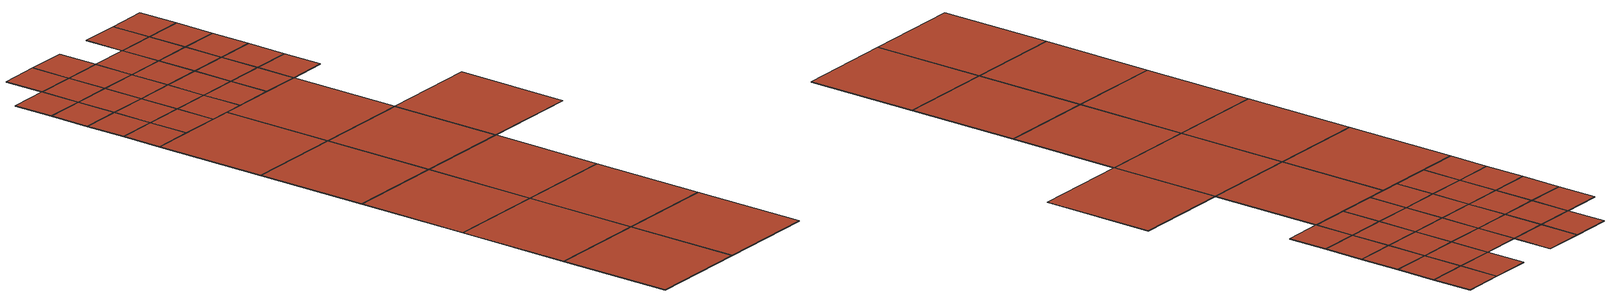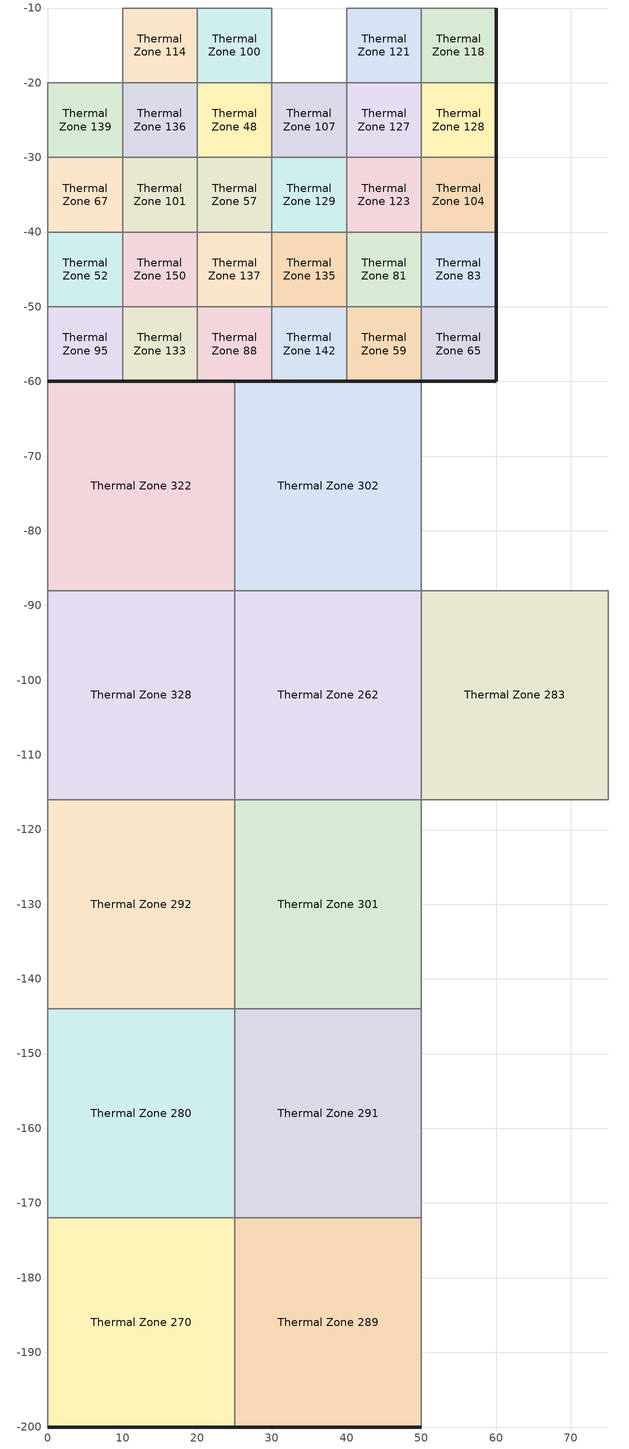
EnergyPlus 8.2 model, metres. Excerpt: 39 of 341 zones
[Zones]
Thermal Zone 100
 floor ground (ASHRAE 90.1-2004 ExtWall Mass ClimateZone 6): 20,-10 30,-10 30,-20 20,-20 z-0.1
 wall to Thermal Zone 122 (ASHRAE 90.1-2004 ExtWall Mass ClimateZone 6 Reversed): 30,-10 20,-10 z-0.1:0
 wall to Thermal Zone 147 (ASHRAE 90.1-2004 ExtWall Mass ClimateZone 6): 30,-20 30,-10 z-0.1:0
 wall to Thermal Zone 48 (ASHRAE 90.1-2004 ExtWall Mass ClimateZone 6): 20,-20 30,-20 z-0.1:0
 wall to Thermal Zone 114 (ASHRAE 90.1-2004 ExtWall Mass ClimateZone 6 Reversed): 20,-10 20,-20 z-0.1:0
 roof outside (ASHRAE 90.1-2004 ExtWall Mass ClimateZone 6): 20,-20 30,-20 30,-10 20,-10 z0
Thermal Zone 101
 floor ground (ASHRAE 90.1-2004 ExtWall Mass ClimateZone 6): 10,-30 20,-30 20,-40 10,-40 z-0.1
 wall to Thermal Zone 136 (ASHRAE 90.1-2004 ExtWall Mass ClimateZone 6 Reversed): 20,-30 10,-30 z-0.1:0
 wall to Thermal Zone 57 (ASHRAE 90.1-2004 ExtWall Mass ClimateZone 6): 20,-40 20,-30 z-0.1:0
 wall to Thermal Zone 150 (ASHRAE 90.1-2004 ExtWall Mass ClimateZone 6 Reversed): 10,-40 20,-40 z-0.1:0
 wall to Thermal Zone 67 (ASHRAE 90.1-2004 ExtWall Mass ClimateZone 6 Reversed): 10,-30 10,-40 z-0.1:0
 roof outside (ASHRAE 90.1-2004 ExtWall Mass ClimateZone 6): 10,-40 20,-40 20,-30 10,-30 z0
Thermal Zone 104
 floor ground (ASHRAE 90.1-2004 ExtWall Mass ClimateZone 6): 50,-30 60,-30 60,-40 50,-40 z-0.1
 wall outside (ASHRAE 90.1-2004 ExtWall Mass ClimateZone 6): 60,-40 60,-30 z-0.1:0
 wall to Thermal Zone 83 (ASHRAE 90.1-2004 ExtWall Mass ClimateZone 6): 50,-40 60,-40 z-0.1:0
 wall to Thermal Zone 123 (ASHRAE 90.1-2004 ExtWall Mass ClimateZone 6): 50,-30 50,-40 z-0.1:0
 wall to Thermal Zone 128 (ASHRAE 90.1-2004 ExtWall Mass ClimateZone 6 Reversed): 60,-30 50,-30 z-0.1:0
 roof outside (ASHRAE 90.1-2004 ExtWall Mass ClimateZone 6): 50,-40 60,-40 60,-30 50,-30 z0
Thermal Zone 107
 floor ground (ASHRAE 90.1-2004 ExtWall Mass ClimateZone 6): 30,-20 40,-20 40,-30 30,-30 z-0.1
 wall to Thermal Zone 147 (ASHRAE 90.1-2004 ExtWall Mass ClimateZone 6 Reversed): 40,-20 30,-20 z-0.1:0
 wall to Thermal Zone 127 (ASHRAE 90.1-2004 ExtWall Mass ClimateZone 6): 40,-30 40,-20 z-0.1:0
 wall to Thermal Zone 129 (ASHRAE 90.1-2004 ExtWall Mass ClimateZone 6): 30,-30 40,-30 z-0.1:0
 wall to Thermal Zone 48 (ASHRAE 90.1-2004 ExtWall Mass ClimateZone 6 Reversed): 30,-20 30,-30 z-0.1:0
 roof outside (ASHRAE 90.1-2004 ExtWall Mass ClimateZone 6): 30,-30 40,-30 40,-20 30,-20 z0
Thermal Zone 114
 floor ground (ASHRAE 90.1-2004 ExtWall Mass ClimateZone 6): 10,-10 20,-10 20,-20 10,-20 z-0.1
 wall to Thermal Zone 130 (ASHRAE 90.1-2004 ExtWall Mass ClimateZone 6 Reversed): 20,-10 10,-10 z-0.1:0
 wall to Thermal Zone 136 (ASHRAE 90.1-2004 ExtWall Mass ClimateZone 6): 10,-20 20,-20 z-0.1:0
 wall to Thermal Zone 51 (ASHRAE 90.1-2004 ExtWall Mass ClimateZone 6 Reversed): 10,-10 10,-20 z-0.1:0
 roof outside (ASHRAE 90.1-2004 ExtWall Mass ClimateZone 6): 10,-20 20,-20 20,-10 10,-10 z0
Thermal Zone 118
 floor ground (ASHRAE 90.1-2004 ExtWall Mass ClimateZone 6): 50,-10 60,-10 60,-20 50,-20 z-0.1
 wall outside (ASHRAE 90.1-2004 ExtWall Mass ClimateZone 6): 60,-20 60,-10 z-0.1:0
 wall to Thermal Zone 106 (ASHRAE 90.1-2004 ExtWall Mass ClimateZone 6 Reversed): 60,-10 50,-10 z-0.1:0
 wall to Thermal Zone 128 (ASHRAE 90.1-2004 ExtWall Mass ClimateZone 6): 50,-20 60,-20 z-0.1:0
 wall to Thermal Zone 121 (ASHRAE 90.1-2004 ExtWall Mass ClimateZone 6 Reversed): 50,-10 50,-20 z-0.1:0
 roof outside (ASHRAE 90.1-2004 ExtWall Mass ClimateZone 6): 50,-20 60,-20 60,-10 50,-10 z0
Thermal Zone 121
 floor ground (ASHRAE 90.1-2004 ExtWall Mass ClimateZone 6): 40,-10 50,-10 50,-20 40,-20 z-0.1
 wall to Thermal Zone 82 (ASHRAE 90.1-2004 ExtWall Mass ClimateZone 6 Reversed): 50,-10 40,-10 z-0.1:0
 wall to Thermal Zone 127 (ASHRAE 90.1-2004 ExtWall Mass ClimateZone 6): 40,-20 50,-20 z-0.1:0
 wall to Thermal Zone 147 (ASHRAE 90.1-2004 ExtWall Mass ClimateZone 6 Reversed): 40,-10 40,-20 z-0.1:0
 roof outside (ASHRAE 90.1-2004 ExtWall Mass ClimateZone 6): 40,-20 50,-20 50,-10 40,-10 z0
Thermal Zone 123
 floor ground (ASHRAE 90.1-2004 ExtWall Mass ClimateZone 6): 40,-30 50,-30 50,-40 40,-40 z-0.1
 wall to Thermal Zone 127 (ASHRAE 90.1-2004 ExtWall Mass ClimateZone 6 Reversed): 50,-30 40,-30 z-0.1:0
 wall to Thermal Zone 81 (ASHRAE 90.1-2004 ExtWall Mass ClimateZone 6 Reversed): 40,-40 50,-40 z-0.1:0
 wall to Thermal Zone 129 (ASHRAE 90.1-2004 ExtWall Mass ClimateZone 6 Reversed): 40,-30 40,-40 z-0.1:0
 roof outside (ASHRAE 90.1-2004 ExtWall Mass ClimateZone 6): 40,-40 50,-40 50,-30 40,-30 z0
Thermal Zone 127
 floor ground (ASHRAE 90.1-2004 ExtWall Mass ClimateZone 6): 40,-20 50,-20 50,-30 40,-30 z-0.1
 wall to Thermal Zone 128 (ASHRAE 90.1-2004 ExtWall Mass ClimateZone 6): 50,-30 50,-20 z-0.1:0
 roof outside (ASHRAE 90.1-2004 ExtWall Mass ClimateZone 6): 40,-30 50,-30 50,-20 40,-20 z0
Thermal Zone 128
 floor ground (ASHRAE 90.1-2004 ExtWall Mass ClimateZone 6): 50,-20 60,-20 60,-30 50,-30 z-0.1
 wall outside (ASHRAE 90.1-2004 ExtWall Mass ClimateZone 6): 60,-30 60,-20 z-0.1:0
 roof outside (ASHRAE 90.1-2004 ExtWall Mass ClimateZone 6): 50,-30 60,-30 60,-20 50,-20 z0
Thermal Zone 129
 floor ground (ASHRAE 90.1-2004 ExtWall Mass ClimateZone 6): 30,-30 40,-30 40,-40 30,-40 z-0.1
 wall to Thermal Zone 135 (ASHRAE 90.1-2004 ExtWall Mass ClimateZone 6 Reversed): 30,-40 40,-40 z-0.1:0
 wall to Thermal Zone 57 (ASHRAE 90.1-2004 ExtWall Mass ClimateZone 6 Reversed): 30,-30 30,-40 z-0.1:0
 roof outside (ASHRAE 90.1-2004 ExtWall Mass ClimateZone 6): 30,-40 40,-40 40,-30 30,-30 z0
Thermal Zone 133
 floor ground (ASHRAE 90.1-2004 ExtWall Mass ClimateZone 6): 10,-50 20,-50 20,-60 10,-60 z-0.1
 wall outside (ASHRAE 90.1-2004 ExtWall Mass ClimateZone 6): 10,-60 20,-60 z-0.1:0
 wall to Thermal Zone 150 (ASHRAE 90.1-2004 ExtWall Mass ClimateZone 6 Reversed): 20,-50 10,-50 z-0.1:0
 wall to Thermal Zone 88 (ASHRAE 90.1-2004 ExtWall Mass ClimateZone 6): 20,-60 20,-50 z-0.1:0
 wall to Thermal Zone 95 (ASHRAE 90.1-2004 ExtWall Mass ClimateZone 6 Reversed): 10,-50 10,-60 z-0.1:0
 roof outside (ASHRAE 90.1-2004 ExtWall Mass ClimateZone 6): 10,-60 20,-60 20,-50 10,-50 z0
Thermal Zone 135
 floor ground (ASHRAE 90.1-2004 ExtWall Mass ClimateZone 6): 30,-40 40,-40 40,-50 30,-50 z-0.1
 wall to Thermal Zone 81 (ASHRAE 90.1-2004 ExtWall Mass ClimateZone 6): 40,-50 40,-40 z-0.1:0
 wall to Thermal Zone 142 (ASHRAE 90.1-2004 ExtWall Mass ClimateZone 6): 30,-50 40,-50 z-0.1:0
 wall to Thermal Zone 137 (ASHRAE 90.1-2004 ExtWall Mass ClimateZone 6 Reversed): 30,-40 30,-50 z-0.1:0
 roof outside (ASHRAE 90.1-2004 ExtWall Mass ClimateZone 6): 30,-50 40,-50 40,-40 30,-40 z0
Thermal Zone 136
 floor ground (ASHRAE 90.1-2004 ExtWall Mass ClimateZone 6): 10,-20 20,-20 20,-30 10,-30 z-0.1
 wall to Thermal Zone 48 (ASHRAE 90.1-2004 ExtWall Mass ClimateZone 6): 20,-30 20,-20 z-0.1:0
 wall to Thermal Zone 139 (ASHRAE 90.1-2004 ExtWall Mass ClimateZone 6 Reversed): 10,-20 10,-30 z-0.1:0
 roof outside (ASHRAE 90.1-2004 ExtWall Mass ClimateZone 6): 10,-30 20,-30 20,-20 10,-20 z0
Thermal Zone 137
 floor ground (ASHRAE 90.1-2004 ExtWall Mass ClimateZone 6): 20,-40 30,-40 30,-50 20,-50 z-0.1
 wall to Thermal Zone 57 (ASHRAE 90.1-2004 ExtWall Mass ClimateZone 6): 30,-40 20,-40 z-0.1:0
 wall to Thermal Zone 88 (ASHRAE 90.1-2004 ExtWall Mass ClimateZone 6): 20,-50 30,-50 z-0.1:0
 wall to Thermal Zone 150 (ASHRAE 90.1-2004 ExtWall Mass ClimateZone 6 Reversed): 20,-40 20,-50 z-0.1:0
 roof outside (ASHRAE 90.1-2004 ExtWall Mass ClimateZone 6): 20,-50 30,-50 30,-40 20,-40 z0
Thermal Zone 139
 floor ground (ASHRAE 90.1-2004 ExtWall Mass ClimateZone 6): 0,-20 10,-20 10,-30 0,-30 z-0.1
 wall to Thermal Zone 51 (ASHRAE 90.1-2004 ExtWall Mass ClimateZone 6 Reversed): 10,-20 0,-20 z-0.1:0
 wall to Thermal Zone 67 (ASHRAE 90.1-2004 ExtWall Mass ClimateZone 6): 0,-30 10,-30 z-0.1:0
 wall to Thermal Zone 37 (ASHRAE 90.1-2004 ExtWall Mass ClimateZone 6 Reversed): 0,-20 0,-30 z-0.1:0
 roof outside (ASHRAE 90.1-2004 ExtWall Mass ClimateZone 6): 0,-30 10,-30 10,-20 0,-20 z0
Thermal Zone 142
 floor ground (ASHRAE 90.1-2004 ExtWall Mass ClimateZone 6): 30,-50 40,-50 40,-60 30,-60 z-0.1
 wall outside (ASHRAE 90.1-2004 ExtWall Mass ClimateZone 6): 30,-60 40,-60 z-0.1:0
 wall to Thermal Zone 59 (ASHRAE 90.1-2004 ExtWall Mass ClimateZone 6): 40,-60 40,-50 z-0.1:0
 wall to Thermal Zone 88 (ASHRAE 90.1-2004 ExtWall Mass ClimateZone 6 Reversed): 30,-50 30,-60 z-0.1:0
 roof outside (ASHRAE 90.1-2004 ExtWall Mass ClimateZone 6): 30,-60 40,-60 40,-50 30,-50 z0
Thermal Zone 150
 floor ground (ASHRAE 90.1-2004 ExtWall Mass ClimateZone 6): 10,-40 20,-40 20,-50 10,-50 z-0.1
 wall to Thermal Zone 52 (ASHRAE 90.1-2004 ExtWall Mass ClimateZone 6 Reversed): 10,-40 10,-50 z-0.1:0
 roof outside (ASHRAE 90.1-2004 ExtWall Mass ClimateZone 6): 10,-50 20,-50 20,-40 10,-40 z0
Thermal Zone 262
 floor ground (ASHRAE 90.1-2004 ExtWall Mass ClimateZone 6): 25,-88 50,-88 50,-116 25,-116 z-0.1
 wall to Thermal Zone 302 (ASHRAE 90.1-2004 ExtWall Mass ClimateZone 6 Reversed): 50,-88 25,-88 z-0.1:0
 wall to Thermal Zone 283 (ASHRAE 90.1-2004 ExtWall Mass ClimateZone 6): 50,-116 50,-88 z-0.1:0
 wall to Thermal Zone 301 (ASHRAE 90.1-2004 ExtWall Mass ClimateZone 6): 25,-116 50,-116 z-0.1:0
 wall to Thermal Zone 328 (ASHRAE 90.1-2004 ExtWall Mass ClimateZone 6 Reversed): 25,-88 25,-116 z-0.1:0
 roof outside (ASHRAE 90.1-2004 ExtWall Mass ClimateZone 6): 25,-116 50,-116 50,-88 25,-88 z0
Thermal Zone 270
 floor ground (ASHRAE 90.1-2004 ExtWall Mass ClimateZone 6): 0,-172 25,-172 25,-200 0,-200 z-0.1
 wall outside (ASHRAE 90.1-2004 ExtWall Mass ClimateZone 6): 0,-200 25,-200 z-0.1:0
 wall to Thermal Zone 280 (ASHRAE 90.1-2004 ExtWall Mass ClimateZone 6 Reversed): 25,-172 0,-172 z-0.1:0
 wall to Thermal Zone 289 (ASHRAE 90.1-2004 ExtWall Mass ClimateZone 6): 25,-200 25,-172 z-0.1:0
 wall to Thermal Zone 325 (ASHRAE 90.1-2004 ExtWall Mass ClimateZone 6 Reversed): 0,-172 0,-200 z-0.1:0
 roof outside (ASHRAE 90.1-2004 ExtWall Mass ClimateZone 6): 0,-200 25,-200 25,-172 0,-172 z0
Thermal Zone 280
 floor ground (ASHRAE 90.1-2004 ExtWall Mass ClimateZone 6): 0,-144 25,-144 25,-172 0,-172 z-0.1
 wall to Thermal Zone 292 (ASHRAE 90.1-2004 ExtWall Mass ClimateZone 6 Reversed): 25,-144 0,-144 z-0.1:0
 wall to Thermal Zone 291 (ASHRAE 90.1-2004 ExtWall Mass ClimateZone 6): 25,-172 25,-144 z-0.1:0
 wall to Thermal Zone 319 (ASHRAE 90.1-2004 ExtWall Mass ClimateZone 6 Reversed): 0,-144 0,-172 z-0.1:0
 roof outside (ASHRAE 90.1-2004 ExtWall Mass ClimateZone 6): 0,-172 25,-172 25,-144 0,-144 z0
Thermal Zone 283
 floor ground (ASHRAE 90.1-2004 ExtWall Mass ClimateZone 6): 50,-88 75,-88 75,-116 50,-116 z-0.1
 wall to Thermal Zone 290 (ASHRAE 90.1-2004 ExtWall Mass ClimateZone 6 Reversed): 75,-88 50,-88 z-0.1:0
 wall to Thermal Zone 288 (ASHRAE 90.1-2004 ExtWall Mass ClimateZone 6): 75,-116 75,-88 z-0.1:0
 wall to Thermal Zone 299 (ASHRAE 90.1-2004 ExtWall Mass ClimateZone 6): 50,-116 75,-116 z-0.1:0
 roof outside (ASHRAE 90.1-2004 ExtWall Mass ClimateZone 6): 50,-116 75,-116 75,-88 50,-88 z0
Thermal Zone 289
 floor ground (ASHRAE 90.1-2004 ExtWall Mass ClimateZone 6): 25,-172 50,-172 50,-200 25,-200 z-0.1
 wall outside (ASHRAE 90.1-2004 ExtWall Mass ClimateZone 6): 25,-200 50,-200 z-0.1:0
 wall to Thermal Zone 291 (ASHRAE 90.1-2004 ExtWall Mass ClimateZone 6 Reversed): 50,-172 25,-172 z-0.1:0
 wall to Thermal Zone 311 (ASHRAE 90.1-2004 ExtWall Mass ClimateZone 6): 50,-200 50,-172 z-0.1:0
 roof outside (ASHRAE 90.1-2004 ExtWall Mass ClimateZone 6): 25,-200 50,-200 50,-172 25,-172 z0
Thermal Zone 291
 floor ground (ASHRAE 90.1-2004 ExtWall Mass ClimateZone 6): 25,-144 50,-144 50,-172 25,-172 z-0.1
 wall to Thermal Zone 301 (ASHRAE 90.1-2004 ExtWall Mass ClimateZone 6 Reversed): 50,-144 25,-144 z-0.1:0
 wall to Thermal Zone 308 (ASHRAE 90.1-2004 ExtWall Mass ClimateZone 6): 50,-172 50,-144 z-0.1:0
 roof outside (ASHRAE 90.1-2004 ExtWall Mass ClimateZone 6): 25,-172 50,-172 50,-144 25,-144 z0
Thermal Zone 292
 floor ground (ASHRAE 90.1-2004 ExtWall Mass ClimateZone 6): 0,-116 25,-116 25,-144 0,-144 z-0.1
 wall to Thermal Zone 328 (ASHRAE 90.1-2004 ExtWall Mass ClimateZone 6 Reversed): 25,-116 0,-116 z-0.1:0
 wall to Thermal Zone 301 (ASHRAE 90.1-2004 ExtWall Mass ClimateZone 6): 25,-144 25,-116 z-0.1:0
 wall to Thermal Zone 310 (ASHRAE 90.1-2004 ExtWall Mass ClimateZone 6 Reversed): 0,-116 0,-144 z-0.1:0
 roof outside (ASHRAE 90.1-2004 ExtWall Mass ClimateZone 6): 0,-144 25,-144 25,-116 0,-116 z0
Thermal Zone 301
 floor ground (ASHRAE 90.1-2004 ExtWall Mass ClimateZone 6): 25,-116 50,-116 50,-144 25,-144 z-0.1
 wall to Thermal Zone 299 (ASHRAE 90.1-2004 ExtWall Mass ClimateZone 6): 50,-144 50,-116 z-0.1:0
 roof outside (ASHRAE 90.1-2004 ExtWall Mass ClimateZone 6): 25,-144 50,-144 50,-116 25,-116 z0
Thermal Zone 302
 floor ground (ASHRAE 90.1-2004 ExtWall Mass ClimateZone 6): 25,-60 50,-60 50,-88 25,-88 z-0.1
 wall outside (ASHRAE 90.1-2004 ExtWall Mass ClimateZone 6): 50,-60 25,-60 z-0.1:0
 wall to Thermal Zone 290 (ASHRAE 90.1-2004 ExtWall Mass ClimateZone 6): 50,-88 50,-60 z-0.1:0
 wall to Thermal Zone 322 (ASHRAE 90.1-2004 ExtWall Mass ClimateZone 6 Reversed): 25,-60 25,-88 z-0.1:0
 roof outside (ASHRAE 90.1-2004 ExtWall Mass ClimateZone 6): 25,-88 50,-88 50,-60 25,-60 z0
Thermal Zone 322
 floor ground (ASHRAE 90.1-2004 ExtWall Mass ClimateZone 6): 0,-60 25,-60 25,-88 0,-88 z-0.1
 wall outside (ASHRAE 90.1-2004 ExtWall Mass ClimateZone 6): 25,-60 0,-60 z-0.1:0
 wall to Thermal Zone 328 (ASHRAE 90.1-2004 ExtWall Mass ClimateZone 6): 0,-88 25,-88 z-0.1:0
 wall to Thermal Zone 335 (ASHRAE 90.1-2004 ExtWall Mass ClimateZone 6 Reversed): 0,-60 0,-88 z-0.1:0
 roof outside (ASHRAE 90.1-2004 ExtWall Mass ClimateZone 6): 0,-88 25,-88 25,-60 0,-60 z0
Thermal Zone 328
 floor ground (ASHRAE 90.1-2004 ExtWall Mass ClimateZone 6): 0,-88 25,-88 25,-116 0,-116 z-0.1
 wall to Thermal Zone 321 (ASHRAE 90.1-2004 ExtWall Mass ClimateZone 6 Reversed): 0,-88 0,-116 z-0.1:0
 roof outside (ASHRAE 90.1-2004 ExtWall Mass ClimateZone 6): 0,-116 25,-116 25,-88 0,-88 z0
Thermal Zone 48
 floor ground (ASHRAE 90.1-2004 ExtWall Mass ClimateZone 6): 20,-20 30,-20 30,-30 20,-30 z-0.1
 wall to Thermal Zone 57 (ASHRAE 90.1-2004 ExtWall Mass ClimateZone 6): 20,-30 30,-30 z-0.1:0
 roof outside (ASHRAE 90.1-2004 ExtWall Mass ClimateZone 6): 20,-30 30,-30 30,-20 20,-20 z0
Thermal Zone 52
 floor ground (ASHRAE 90.1-2004 ExtWall Mass ClimateZone 6): 0,-40 10,-40 10,-50 0,-50 z-0.1
 wall to Thermal Zone 67 (ASHRAE 90.1-2004 ExtWall Mass ClimateZone 6): 10,-40 0,-40 z-0.1:0
 wall to Thermal Zone 95 (ASHRAE 90.1-2004 ExtWall Mass ClimateZone 6): 0,-50 10,-50 z-0.1:0
 wall to Thermal Zone 151 (ASHRAE 90.1-2004 ExtWall Mass ClimateZone 6 Reversed): 0,-40 0,-50 z-0.1:0
 roof outside (ASHRAE 90.1-2004 ExtWall Mass ClimateZone 6): 0,-50 10,-50 10,-40 0,-40 z0
Thermal Zone 57
 floor ground (ASHRAE 90.1-2004 ExtWall Mass ClimateZone 6): 20,-30 30,-30 30,-40 20,-40 z-0.1
 roof outside (ASHRAE 90.1-2004 ExtWall Mass ClimateZone 6): 20,-40 30,-40 30,-30 20,-30 z0
Thermal Zone 59
 floor ground (ASHRAE 90.1-2004 ExtWall Mass ClimateZone 6): 40,-50 50,-50 50,-60 40,-60 z-0.1
 wall outside (ASHRAE 90.1-2004 ExtWall Mass ClimateZone 6): 40,-60 50,-60 z-0.1:0
 wall to Thermal Zone 81 (ASHRAE 90.1-2004 ExtWall Mass ClimateZone 6 Reversed): 50,-50 40,-50 z-0.1:0
 wall to Thermal Zone 65 (ASHRAE 90.1-2004 ExtWall Mass ClimateZone 6): 50,-60 50,-50 z-0.1:0
 roof outside (ASHRAE 90.1-2004 ExtWall Mass ClimateZone 6): 40,-60 50,-60 50,-50 40,-50 z0
Thermal Zone 65
 floor ground (ASHRAE 90.1-2004 ExtWall Mass ClimateZone 6): 50,-50 60,-50 60,-60 50,-60 z-0.1
 wall outside (ASHRAE 90.1-2004 ExtWall Mass ClimateZone 6): 50,-60 60,-60 60,-50 z-0.1:0
 wall to Thermal Zone 83 (ASHRAE 90.1-2004 ExtWall Mass ClimateZone 6 Reversed): 60,-50 50,-50 z-0.1:0
 roof outside (ASHRAE 90.1-2004 ExtWall Mass ClimateZone 6): 50,-60 60,-60 60,-50 50,-50 z0
Thermal Zone 67
 floor ground (ASHRAE 90.1-2004 ExtWall Mass ClimateZone 6): 0,-30 10,-30 10,-40 0,-40 z-0.1
 wall to Thermal Zone 44 (ASHRAE 90.1-2004 ExtWall Mass ClimateZone 6 Reversed): 0,-30 0,-40 z-0.1:0
 roof outside (ASHRAE 90.1-2004 ExtWall Mass ClimateZone 6): 0,-40 10,-40 10,-30 0,-30 z0
Thermal Zone 81
 floor ground (ASHRAE 90.1-2004 ExtWall Mass ClimateZone 6): 40,-40 50,-40 50,-50 40,-50 z-0.1
 wall to Thermal Zone 83 (ASHRAE 90.1-2004 ExtWall Mass ClimateZone 6): 50,-50 50,-40 z-0.1:0
 roof outside (ASHRAE 90.1-2004 ExtWall Mass ClimateZone 6): 40,-50 50,-50 50,-40 40,-40 z0
Thermal Zone 83
 floor ground (ASHRAE 90.1-2004 ExtWall Mass ClimateZone 6): 50,-40 60,-40 60,-50 50,-50 z-0.1
 wall outside (ASHRAE 90.1-2004 ExtWall Mass ClimateZone 6): 60,-50 60,-40 z-0.1:0
 roof outside (ASHRAE 90.1-2004 ExtWall Mass ClimateZone 6): 50,-50 60,-50 60,-40 50,-40 z0
Thermal Zone 88
 floor ground (ASHRAE 90.1-2004 ExtWall Mass ClimateZone 6): 20,-50 30,-50 30,-60 20,-60 z-0.1
 wall outside (ASHRAE 90.1-2004 ExtWall Mass ClimateZone 6): 20,-60 30,-60 z-0.1:0
 roof outside (ASHRAE 90.1-2004 ExtWall Mass ClimateZone 6): 20,-60 30,-60 30,-50 20,-50 z0
Thermal Zone 95
 floor ground (ASHRAE 90.1-2004 ExtWall Mass ClimateZone 6): 0,-50 10,-50 10,-60 0,-60 z-0.1
 wall outside (ASHRAE 90.1-2004 ExtWall Mass ClimateZone 6): 0,-60 10,-60 z-0.1:0
 wall to Thermal Zone 111 (ASHRAE 90.1-2004 ExtWall Mass ClimateZone 6 Reversed): 0,-50 0,-60 z-0.1:0
 roof outside (ASHRAE 90.1-2004 ExtWall Mass ClimateZone 6): 0,-60 10,-60 10,-50 0,-50 z0
[Building]
Building 1: North Axis {deg}=0; Solar Distribution=FullExteriorWithReflections
[Material] Thermal Absorptance=0.9
Name | Roughness | Thickness {m} | Conductivity {W/m-K} | Density {kg/m3} | Specific Heat {J/kg-K} | Solar Absorptance | Visible Absorptance
1/2IN Gypsum | Smooth | 0.0127 | 0.16 | 784.9 | 830 | 0.4 | 0.4
1IN Stucco | Smooth | 0.0253 | 0.6918 | 1858 | 837 | 0.92 | 0.92
8IN CONCRETE HW RefBldg | Rough | 0.2032 | 1.311 | 2240 | 836.8 | 0.7 | 0.7
Mass NonRes Wall Insulation-1.69 | MediumRough | 0.0623673 | 0.049 | 265 | 836.8 | 0.7 | 0.7
[Construction]
ASHRAE 90.1-2004 ExtWall Mass ClimateZone 6: 1IN Stucco, 8IN CONCRETE HW RefBldg, Mass NonRes Wall Insulation-1.69, 1/2IN Gypsum
ASHRAE 90.1-2004 ExtWall Mass ClimateZone 6 Reversed: 1/2IN Gypsum, Mass NonRes Wall Insulation-1.69, 8IN CONCRETE HW RefBldg, 1IN Stucco
[Zone]
Thermal Zone 100; Thermal Zone 101; Thermal Zone 104; Thermal Zone 107; Thermal Zone 114; Thermal Zone 118; Thermal Zone 121; Thermal Zone 123; Thermal Zone 127; Thermal Zone 128; Thermal Zone 129; Thermal Zone 133; Thermal Zone 135; Thermal Zone 136; Thermal Zone 137; Thermal Zone 139; Thermal Zone 142; Thermal Zone 150; Thermal Zone 262; Thermal Zone 270; Thermal Zone 280; Thermal Zone 283; Thermal Zone 289; Thermal Zone 291; Thermal Zone 292; Thermal Zone 301; Thermal Zone 302; Thermal Zone 322; Thermal Zone 328; Thermal Zone 48; Thermal Zone 52; Thermal Zone 57; Thermal Zone 59; Thermal Zone 65; Thermal Zone 67; Thermal Zone 81; Thermal Zone 83; Thermal Zone 88; Thermal Zone 95
